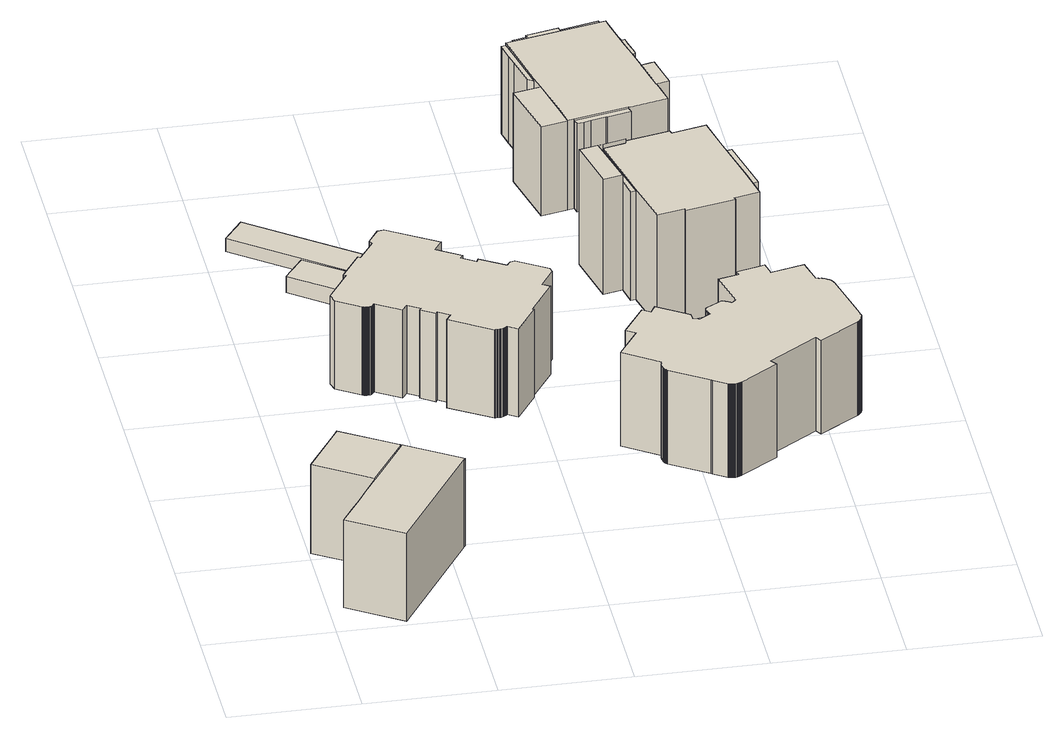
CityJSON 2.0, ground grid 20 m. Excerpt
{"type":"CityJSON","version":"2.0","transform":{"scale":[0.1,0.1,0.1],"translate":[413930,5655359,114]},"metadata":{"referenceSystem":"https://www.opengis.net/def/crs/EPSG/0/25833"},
"CityObjects":{
"building1":{"type":"Building","attributes":{"Gemeindeschluessel":14612000,"Geometrietyp2DReferenz":"3000","function":"31001_9998","roofType":"9999"},"children":["building1-1","building1-2"]},
"building1-1":{"type":"BuildingPart","attributes":{"Dachtyp_tdc":"tdcGableRoof","Dachneigung":37.19,"QualitaetDacherkennung":68,"Geometrietyp2DReferenz":"3000","measuredHeight":17.05,"roofType":"3100"},"parents":["building1"],"geometry":[{"type":"Solid","lod":"1","boundaries":[[[[0,1,2,3,4,5]],[[6,7,8,9,10,11]],[[5,7,6,0]],[[4,8,7,5]],[[3,9,8,4]],[[2,10,9,3]],[[1,11,10,2]],[[0,6,11,1]]]]}]},
"building1-2":{"type":"BuildingPart","attributes":{"Dachtyp_tdc":"tdcHipRoof","Dachneigung":34.79,"QualitaetDacherkennung":68,"Geometrietyp2DReferenz":"3000","measuredHeight":17.01,"roofType":"3200"},"parents":["building1"],"geometry":[{"type":"Solid","lod":"1","boundaries":[[[[12,13,14,15,16,17,18,19,20,21,22,23]],[[24,25,26,27,28,29,30,31,11,10,9,32]],[[23,25,24,12]],[[22,26,25,23]],[[21,27,26,22]],[[20,28,27,21]],[[19,29,28,20]],[[18,30,29,19]],[[17,31,30,18]],[[16,11,31,17]],[[15,10,11,16]],[[14,9,10,15]],[[13,32,9,14]],[[12,24,32,13]]]]}]},
"building2":{"type":"Building","attributes":{"Dachtyp_tdc":"tdcPolyFlatRoof","Gemeindeschluessel":14612000,"Dachneigung":0,"QualitaetDacherkennung":57,"Geometrietyp2DReferenz":"3000","measuredHeight":2.78,"function":"31001_9998","roofType":"1000"},"geometry":[{"type":"Solid","lod":"1","boundaries":[[[[33,34,35,36]],[[37,38,39,40]],[[36,38,37,33]],[[35,39,38,36]],[[34,40,39,35]],[[33,37,40,34]]]]}]},
"building3":{"type":"Building","attributes":{"Dachtyp_tdc":"tdcPolyFlatRoof","Gemeindeschluessel":14612000,"Dachneigung":3.32,"QualitaetDacherkennung":66,"Geometrietyp2DReferenz":"3000","measuredHeight":2.32,"function":"31001_2463","roofType":"2100"},"geometry":[{"type":"Solid","lod":"1","boundaries":[[[[41,42,43,44]],[[45,46,47,48]],[[44,46,45,41]],[[43,47,46,44]],[[42,48,47,43]],[[41,45,48,42]]]]}]},
"building4":{"type":"Building","attributes":{"Dachtyp_tdc":"tdcFreeFormRoof","Gemeindeschluessel":14612000,"Dachneigung":39.27,"QualitaetDacherkennung":32,"Geometrietyp2DReferenz":"3000","measuredHeight":19.17,"function":"31001_9998","roofType":"5000"},"geometry":[{"type":"Solid","lod":"1","boundaries":[[[[49,50,51,52,53,54,55,56,57,58,59,60,61,62,63,64,65,66,67,68,69,70,71,72,73,74,75,76,77,78,79,80,81,82,83,84,85,86,87,88,89,90,91,92,93,94,95,96,97,98,99,100,101,102,103,104,105,106,107,108,109,110,111,112,113,114,115,116,117,118,119,120,121]],[[122,123,124,125,126,127,128,129,130,131,132,133,134,135,136,137,138,139,140,141,142,143,144,145,146,147,148,149,150,151,152,153,154,155,156,157,158,159,160,161,162,163,164,165,166,167,168,169,170,171,172,173,174,175,176,177,178,179,180,181,182,183,184,185,186,187,188,189,190,191,192,193,194]],[[121,123,122,49]],[[120,124,123,121]],[[119,125,124,120]],[[118,126,125,119]],[[117,127,126,118]],[[116,128,127,117]],[[115,129,128,116]],[[114,130,129,115]],[[113,131,130,114]],[[112,132,131,113]],[[111,133,132,112]],[[110,134,133,111]],[[109,135,134,110]],[[108,136,135,109]],[[107,137,136,108]],[[106,138,137,107]],[[105,139,138,106]],[[104,140,139,105]],[[103,141,140,104]],[[102,142,141,103]],[[101,143,142,102]],[[100,144,143,101]],[[99,145,144,100]],[[98,146,145,99]],[[97,147,146,98]],[[96,148,147,97]],[[95,149,148,96]],[[94,150,149,95]],[[93,151,150,94]],[[92,152,151,93]],[[91,153,152,92]],[[90,154,153,91]],[[89,155,154,90]],[[88,156,155,89]],[[87,157,156,88]],[[86,158,157,87]],[[85,159,158,86]],[[84,160,159,85]],[[83,161,160,84]],[[82,162,161,83]],[[81,163,162,82]],[[80,164,163,81]],[[79,165,164,80]],[[78,166,165,79]],[[77,167,166,78]],[[76,168,167,77]],[[75,169,168,76]],[[74,170,169,75]],[[73,171,170,74]],[[72,172,171,73]],[[71,173,172,72]],[[70,174,173,71]],[[69,175,174,70]],[[68,176,175,69]],[[67,177,176,68]],[[66,178,177,67]],[[65,179,178,66]],[[64,180,179,65]],[[63,181,180,64]],[[62,182,181,63]],[[61,183,182,62]],[[60,184,183,61]],[[59,185,184,60]],[[58,186,185,59]],[[57,187,186,58]],[[56,188,187,57]],[[55,189,188,56]],[[54,190,189,55]],[[53,191,190,54]],[[52,192,191,53]],[[51,193,192,52]],[[50,194,193,51]],[[49,122,194,50]]]]}]},
"building5":{"type":"Building","attributes":{"Dachtyp_tdc":"tdcFreeFormRoof","Gemeindeschluessel":14612000,"Dachneigung":1.72,"QualitaetDacherkennung":34,"Geometrietyp2DReferenz":"3000","measuredHeight":19.32,"function":"31001_9998","roofType":"5000"},"geometry":[{"type":"Solid","lod":"1","boundaries":[[[[195,196,197,198,199,200,201,202,203,204,205,206,207,208,209,210,211,212,213,214,215,216,217,218,219,220,221,222,223,224,225,226,227,228,229,230,231,232,233,234,235,236,237,238,239,240,241,242,243,244,245,246,247,248,249,250,251,252,253,254,255,256,257,258,259,260,261,262,263,264,265,266,267,268,269,270,271,272,273,274,275,276,277,278,279,280,281,282,283,284,285,286,287,288,289,290,291,292,293,294,295,296,297,298,299,300,301,302,303,304,305,306,307,308,309,310,311,312,313,314,315,316,317,318,319,320,321,322]],[[323,324,325,326,327,328,329,330,331,332,333,334,335,336,337,338,339,340,341,342,343,344,345,346,347,348,349,350,351,352,353,354,355,356,357,358,359,360,361,362,363,364,365,366,367,368,369,370,371,372,373,374,375,376,377,378,379,380,381,382,383,384,385,386,387,388,389,390,391,392,393,394,395,396,397,398,399,400,401,402,403,404,405,406,407,408,409,410,411,412,413,414,415,416,417,418,419,420,421,422,423,424,425,426,427,428,429,430,431,432,433,434,435,436,437,438,439,440,441,442,443,444,445,446,447,448,449,450]],[[322,324,323,195]],[[321,325,324,322]],[[320,326,325,321]],[[319,327,326,320]],[[318,328,327,319]],[[317,329,328,318]],[[316,330,329,317]],[[315,331,330,316]],[[314,332,331,315]],[[313,333,332,314]],[[312,334,333,313]],[[311,335,334,312]],[[310,336,335,311]],[[309,337,336,310]],[[308,338,337,309]],[[307,339,338,308]],[[306,340,339,307]],[[305,341,340,306]],[[304,342,341,305]],[[303,343,342,304]],[[302,344,343,303]],[[301,345,344,302]],[[300,346,345,301]],[[299,347,346,300]],[[298,348,347,299]],[[297,349,348,298]],[[296,350,349,297]],[[295,351,350,296]],[[294,352,351,295]],[[293,353,352,294]],[[292,354,353,293]],[[291,355,354,292]],[[290,356,355,291]],[[289,357,356,290]],[[288,358,357,289]],[[287,359,358,288]],[[286,360,359,287]],[[285,361,360,286]],[[284,362,361,285]],[[283,363,362,284]],[[282,364,363,283]],[[281,365,364,282]],[[280,366,365,281]],[[279,367,366,280]],[[278,368,367,279]],[[277,369,368,278]],[[276,370,369,277]],[[275,371,370,276]],[[274,372,371,275]],[[273,373,372,274]],[[272,374,373,273]],[[271,375,374,272]],[[270,376,375,271]],[[269,377,376,270]],[[268,378,377,269]],[[267,379,378,268]],[[266,380,379,267]],[[265,381,380,266]],[[264,382,381,265]],[[263,383,382,264]],[[262,384,383,263]],[[261,385,384,262]],[[260,386,385,261]],[[259,387,386,260]],[[258,388,387,259]],[[257,389,388,258]],[[256,390,389,257]],[[255,391,390,256]],[[254,392,391,255]],[[253,393,392,254]],[[252,394,393,253]],[[251,395,394,252]],[[250,396,395,251]],[[249,397,396,250]],[[248,398,397,249]],[[247,399,398,248]],[[246,400,399,247]],[[245,401,400,246]],[[244,402,401,245]],[[243,403,402,244]],[[242,404,403,243]],[[241,405,404,242]],[[240,406,405,241]],[[239,407,406,240]],[[238,408,407,239]],[[237,409,408,238]],[[236,410,409,237]],[[235,411,410,236]],[[234,412,411,235]],[[233,413,412,234]],[[232,414,413,233]],[[231,415,414,232]],[[230,416,415,231]],[[229,417,416,230]],[[228,418,417,229]],[[227,419,418,228]],[[226,420,419,227]],[[225,421,420,226]],[[224,422,421,225]],[[223,423,422,224]],[[222,424,423,223]],[[221,425,424,222]],[[220,426,425,221]],[[219,427,426,220]],[[218,428,427,219]],[[217,429,428,218]],[[216,430,429,217]],[[215,431,430,216]],[[214,432,431,215]],[[213,433,432,214]],[[212,434,433,213]],[[211,435,434,212]],[[210,436,435,211]],[[209,437,436,210]],[[208,438,437,209]],[[207,439,438,208]],[[206,440,439,207]],[[205,441,440,206]],[[204,442,441,205]],[[203,443,442,204]],[[202,444,443,203]],[[201,445,444,202]],[[200,446,445,201]],[[199,447,446,200]],[[198,448,447,199]],[[197,449,448,198]],[[196,450,449,197]],[[195,323,450,196]]]]}]},
"building6":{"type":"Building","attributes":{"Gemeindeschluessel":14612000,"Geometrietyp2DReferenz":"3000","function":"31001_9998","roofType":"9999"},"children":["building6-1","building6-2","building6-3","building6-4"]},
"building6-1":{"type":"BuildingPart","attributes":{"Dachtyp_tdc":"tdcFreeFormRoof","Dachneigung":75.47,"QualitaetDacherkennung":19,"Geometrietyp2DReferenz":"3000","measuredHeight":19.06,"roofType":"5000"},"parents":["building6"],"geometry":[{"type":"Solid","lod":"1","boundaries":[[[[451,452,453,454]],[[455,456,457,458]],[[454,456,455,451]],[[453,457,456,454]],[[452,458,457,453]],[[451,455,458,452]]]]}]},
"building6-2":{"type":"BuildingPart","attributes":{"Dachtyp_tdc":"tdcTentRoof","Dachneigung":10.12,"QualitaetDacherkennung":34,"Geometrietyp2DReferenz":"3000","measuredHeight":19.8,"roofType":"3500"},"parents":["building6"],"geometry":[{"type":"Solid","lod":"1","boundaries":[[[[459,460,461,462,463,464,465,466,467,468,469,470,471,472,473]],[[474,475,476,477,478,455,458,479,480,481,482,483,484,485,486]],[[472,475,474,473]],[[471,476,475,472]],[[470,477,476,471]],[[469,478,477,470]],[[468,455,478,469]],[[467,458,455,468]],[[466,479,458,467]],[[465,480,479,466]],[[464,481,480,465]],[[463,482,481,464]],[[462,483,482,463]],[[461,484,483,462]],[[460,485,484,461]],[[459,486,485,460]],[[473,474,486,459]]]]}]},
"building6-3":{"type":"BuildingPart","attributes":{"Dachtyp_tdc":"tdcPolyFlatRoof","Dachneigung":31.53,"QualitaetDacherkennung":28,"Geometrietyp2DReferenz":"3000","measuredHeight":18.75,"roofType":"2100"},"parents":["building6"],"geometry":[{"type":"Solid","lod":"1","boundaries":[[[[487,488,489,490,491]],[[485,492,493,494,486]],[[491,492,485,487]],[[490,493,492,491]],[[489,494,493,490]],[[488,486,494,489]],[[487,485,486,488]]]]}]},
"building6-4":{"type":"BuildingPart","attributes":{"Dachtyp_tdc":"tdcPolyFlatRoof","Dachneigung":59.17,"QualitaetDacherkennung":48,"Geometrietyp2DReferenz":"3000","measuredHeight":25.6,"roofType":"2100"},"parents":["building6"],"geometry":[{"type":"MultiSurface","lod":"1","boundaries":[[[495,496,495,497,498,499,500,501]],[[486,494,493,502,503,504,486,474]],[[500,493,494,501]],[[499,502,493,500]],[[498,503,502,499]],[[503,498,497,504]],[[486,495,496,474]]]}]},
"building7":{"type":"Building","attributes":{"Gemeindeschluessel":14612000,"Geometrietyp2DReferenz":"3000","function":"31001_9998","roofType":"9999"},"children":["building7-1","building7-2","building7-3","building7-4","building7-5","building7-6","building7-7"]},
"building7-1":{"type":"BuildingPart","attributes":{"Dachtyp_tdc":"tdcGableRoof","Dachneigung":40.53,"QualitaetDacherkennung":48,"Geometrietyp2DReferenz":"3000","measuredHeight":16.58,"roofType":"3100"},"parents":["building7"],"geometry":[{"type":"Solid","lod":"1","boundaries":[[[[505,506,507,508,509,510,511]],[[512,513,514,515,516,517,518]],[[511,512,518,505]],[[510,513,512,511]],[[509,514,513,510]],[[508,515,514,509]],[[507,516,515,508]],[[506,517,516,507]],[[505,518,517,506]]]]}]},
"building7-2":{"type":"BuildingPart","attributes":{"Dachtyp_tdc":"tdcFreeFormRoof","Dachneigung":72.28,"QualitaetDacherkennung":18,"Geometrietyp2DReferenz":"3000","measuredHeight":16.57,"roofType":"5000"},"parents":["building7"],"geometry":[{"type":"Solid","lod":"1","boundaries":[[[[519,520,521,522,523,524,525,526]],[[527,528,529,530,531,532,533,534]],[[526,528,527,519]],[[525,529,528,526]],[[524,530,529,525]],[[523,531,530,524]],[[522,532,531,523]],[[521,533,532,522]],[[520,534,533,521]],[[519,527,534,520]]]]}]},
"building7-3":{"type":"BuildingPart","attributes":{"Dachtyp_tdc":"tdcCutGableRoof","Dachneigung":0.036,"QualitaetDacherkennung":60,"Geometrietyp2DReferenz":"3000","measuredHeight":17.63,"roofType":"9999"},"parents":["building7"],"geometry":[{"type":"Solid","lod":"1","boundaries":[[[[535,536,537,538,539,540,541,542,543,544,505,510,545,546,547,548,549,550]],[[551,552,531,530,553,554,555,513,518,556,557,558,559,560,561,562,563,564]],[[550,552,551,535]],[[549,531,552,550]],[[548,530,531,549]],[[547,553,530,548]],[[546,554,553,547]],[[545,555,554,546]],[[510,513,555,545]],[[505,518,513,510]],[[544,556,518,505]],[[543,557,556,544]],[[542,558,557,543]],[[541,559,558,542]],[[540,560,559,541]],[[539,561,560,540]],[[538,562,561,539]],[[537,563,562,538]],[[536,564,563,537]],[[535,551,564,536]]]]}]},
"building7-4":{"type":"BuildingPart","attributes":{"Dachtyp_tdc":"tdcFreeFormRoof","Dachneigung":67.18,"QualitaetDacherkennung":17,"Geometrietyp2DReferenz":"3000","measuredHeight":17.58,"roofType":"5000"},"parents":["building7"],"geometry":[{"type":"Solid","lod":"1","boundaries":[[[[565,566,567,568]],[[569,563,561,570]],[[568,563,569,565]],[[567,561,563,568]],[[566,570,561,567]],[[565,569,570,566]]]]}]},
"building7-5":{"type":"BuildingPart","attributes":{"Dachtyp_tdc":"tdcGableRoof","Dachneigung":48.22,"QualitaetDacherkennung":9,"Geometrietyp2DReferenz":"3000","measuredHeight":17.67,"roofType":"3100"},"parents":["building7"],"geometry":[{"type":"Solid","lod":"1","boundaries":[[[[571,572,573,574,575,576,577,578,579,580]],[[581,582,560,583,559,558,584,585,586,587]],[[580,582,581,571]],[[579,560,582,580]],[[578,583,560,579]],[[577,559,583,578]],[[576,558,559,577]],[[575,584,558,576]],[[574,585,584,575]],[[573,586,585,574]],[[572,587,586,573]],[[571,581,587,572]]]]}]},
"building7-6":{"type":"BuildingPart","attributes":{"Dachtyp_tdc":"tdcFreeFormRoof","Dachneigung":51.35,"QualitaetDacherkennung":26,"Geometrietyp2DReferenz":"3000","measuredHeight":15.01,"roofType":"5000"},"parents":["building7"],"geometry":[{"type":"Solid","lod":"1","boundaries":[[[[588,589,590,591,592,593,594]],[[595,596,597,598,552,564,599]],[[594,596,595,588]],[[593,597,596,594]],[[592,598,597,593]],[[591,552,598,592]],[[590,564,552,591]],[[589,599,564,590]],[[588,595,599,589]]]]}]},
"building7-7":{"type":"BuildingPart","attributes":{"Dachtyp_tdc":"tdcCutGableRoof","Dachneigung":63.64,"QualitaetDacherkennung":23,"Geometrietyp2DReferenz":"3000","measuredHeight":16.19,"roofType":"9999"},"parents":["building7"],"geometry":[{"type":"Solid","lod":"1","boundaries":[[[[600,601,602,603,604,605,606,607,608,609,610,611,612]],[[530,613,614,615,616,617,618,619,620,621,554,622,623]],[[611,613,530,612]],[[610,614,613,611]],[[609,615,614,610]],[[608,616,615,609]],[[607,617,616,608]],[[606,618,617,607]],[[605,619,618,606]],[[604,620,619,605]],[[603,621,620,604]],[[602,554,621,603]],[[601,622,554,602]],[[600,623,622,601]],[[612,530,623,600]]]]}]}
},
"vertices":[
[3,218,152],[87,164,152],[141,247,152],[139,249,152],[57,301,152],[49,289,152],[3,218,1],[49,289,1],[57,301,1],[139,249,1],[141,247,1],[87,164,1],
[141,252,150],[140,250,150],[139,249,150],[141,247,150],[87,164,150],[68,135,150],[54,112,150],[40,91,150],[22,64,150],[105,10,150],[224,194,150],[226,197,150],[141,252,1],[226,197,1],[224,194,1],[105,10,1],[22,64,1],[40,91,1],[54,112,1],[68,135,1],[140,250,1],
[99,920,32],[164,871,32],[194,912,32],[129,960,32],[99,920,4],[129,960,4],[194,912,4],[164,871,4],
[34,1047,26],[202,919,26],[233,959,26],[64,1087,26],[34,1047,4],[64,1087,4],[233,959,4],[202,919,4],
[351,534,154],[366,524,154],[398,572,154],[396,574,154],[433,630,154],[422,637,154],[443,669,154],[441,678,154],[395,708,154],[388,706,154],[382,698,154],[344,722,154],[341,716,154],[320,730,154],[324,736,154],[288,759,154],[300,778,154],[225,826,154],[215,824,154],[198,799,154],[201,792,154],[178,758,154],[174,760,154],[144,715,154],[148,713,154],[115,663,154],[119,648,154],[155,625,154],[156,625,154],[157,624,154],[158,623,154],[159,623,154],[160,623,154],[161,623,154],[162,623,154],[163,623,154],[164,623,154],[165,623,154],[166,623,154],[167,623,154],[167,624,154],[168,624,154],[169,624,154],[170,625,154],[171,626,154],[172,627,154],[172,628,154],[173,628,154],[173,629,154],[174,630,154],[211,606,154],[219,617,154],[238,605,154],[235,601,154],[257,587,154],[259,591,154],[277,580,154],[269,568,154],[332,528,154],[333,528,154],[335,528,154],[336,528,154],[337,528,154],[339,528,154],[340,528,154],[341,528,154],[344,529,154],[345,529,154],[346,530,154],[347,530,154],[348,531,154],[349,532,154],[350,533,154],[351,534,4],[350,533,4],[349,532,4],[348,531,4],[347,530,4],[346,530,4],[345,529,4],[344,529,4],[341,528,4],[340,528,4],[339,528,4],[337,528,4],[336,528,4],[335,528,4],[333,528,4],[332,528,4],[269,568,4],[277,580,4],[259,591,4],[257,587,4],[235,601,4],[238,605,4],[219,617,4],[211,606,4],[174,630,4],[173,629,4],[173,628,4],[172,628,4],[172,627,4],[171,626,4],[170,625,4],[169,624,4],[168,624,4],[167,624,4],[167,623,4],[166,623,4],[165,623,4],[164,623,4],[163,623,4],[162,623,4],[161,623,4],[160,623,4],[159,623,4],[158,623,4],[157,624,4],[156,625,4],[155,625,4],[119,648,4],[115,663,4],[148,713,4],[144,715,4],[174,760,4],[178,758,4],[201,792,4],[198,799,4],[215,824,4],[225,826,4],[300,778,4],[288,759,4],[324,736,4],[320,730,4],[341,716,4],[344,722,4],[382,698,4],[388,706,4],[395,708,4],[441,678,4],[443,669,4],[422,637,4],[433,630,4],[396,574,4],[398,572,4],[366,524,4],
[812,566,163],[811,566,163],[801,606,163],[750,594,163],[745,616,163],[739,614,163],[701,605,163],[703,597,163],[672,590,163],[686,529,163],[679,523,163],[678,524,163],[677,525,163],[676,526,163],[674,527,163],[673,528,163],[671,528,163],[670,529,163],[668,529,163],[667,530,163],[665,530,163],[664,530,163],[640,516,163],[640,515,163],[639,514,163],[639,512,163],[639,511,163],[639,510,163],[639,508,163],[640,507,163],[640,505,163],[640,504,163],[641,503,163],[642,502,163],[642,500,163],[643,499,163],[626,488,163],[616,491,163],[615,502,163],[600,512,163],[568,533,163],[560,520,163],[548,528,163],[514,477,163],[528,467,163],[496,419,163],[549,383,163],[549,381,163],[549,379,163],[548,377,163],[548,376,163],[548,374,163],[548,372,163],[549,370,163],[549,369,163],[549,367,163],[549,366,163],[550,365,163],[550,364,163],[550,363,163],[551,362,163],[552,361,163],[552,360,163],[553,359,163],[554,358,163],[611,321,163],[613,319,163],[633,306,163],[634,305,163],[636,305,163],[637,305,163],[638,304,163],[639,304,163],[641,304,163],[642,304,163],[643,304,163],[644,304,163],[646,304,163],[647,304,163],[648,305,163],[649,305,163],[651,306,163],[652,307,163],[653,307,163],[654,308,163],[712,346,163],[705,356,163],[781,407,163],[787,398,163],[848,438,163],[849,439,163],[850,439,163],[851,440,163],[852,441,163],[853,442,163],[853,443,163],[854,444,163],[855,445,163],[855,447,163],[856,448,163],[856,449,163],[856,450,163],[857,452,163],[857,453,163],[857,454,163],[857,455,163],[857,457,163],[856,458,163],[856,459,163],[854,469,163],[835,550,163],[834,551,163],[834,553,163],[833,554,163],[832,556,163],[831,557,163],[830,558,163],[829,559,163],[827,560,163],[826,561,163],[825,562,163],[823,563,163],[822,564,163],[820,564,163],[819,565,163],[817,565,163],[815,565,163],[814,566,163],[812,566,4],[814,566,4],[815,565,4],[817,565,4],[819,565,4],[820,564,4],[822,564,4],[823,563,4],[825,562,4],[826,561,4],[827,560,4],[829,559,4],[830,558,4],[831,557,4],[832,556,4],[833,554,4],[834,553,4],[834,551,4],[835,550,4],[854,469,4],[856,459,4],[856,458,4],[857,457,4],[857,455,4],[857,454,4],[857,453,4],[857,452,4],[856,450,4],[856,449,4],[856,448,4],[855,447,4],[855,445,4],[854,444,4],[853,443,4],[853,442,4],[852,441,4],[851,440,4],[850,439,4],[849,439,4],[848,438,4],[787,398,4],[781,407,4],[705,356,4],[712,346,4],[654,308,4],[653,307,4],[652,307,4],[651,306,4],[649,305,4],[648,305,4],[647,304,4],[646,304,4],[644,304,4],[643,304,4],[642,304,4],[641,304,4],[639,304,4],[638,304,4],[637,305,4],[636,305,4],[634,305,4],[633,306,4],[613,319,4],[611,321,4],[554,358,4],[553,359,4],[552,360,4],[552,361,4],[551,362,4],[550,363,4],[550,364,4],[550,365,4],[549,366,4],[549,367,4],[549,369,4],[549,370,4],[548,372,4],[548,374,4],[548,376,4],[548,377,4],[549,379,4],[549,381,4],[549,383,4],[496,419,4],[528,467,4],[514,477,4],[548,528,4],[560,520,4],[568,533,4],[600,512,4],[615,502,4],[616,491,4],[626,488,4],[643,499,4],[642,500,4],[642,502,4],[641,503,4],[640,504,4],[640,505,4],[640,507,4],[639,508,4],[639,510,4],[639,511,4],[639,512,4],[639,514,4],[640,515,4],[640,516,4],[664,530,4],[665,530,4],[667,530,4],[668,529,4],[670,529,4],[671,528,4],[673,528,4],[674,527,4],[676,526,4],[677,525,4],[678,524,4],[679,523,4],[686,529,4],[672,590,4],[703,597,4],[701,605,4],[739,614,4],[745,616,4],[750,594,4],[801,606,4],[811,566,4],
[735,910,176],[756,816,176],[774,820,176],[753,914,176],[735,910,4],[753,914,4],[774,820,4],[756,816,4],
[566,926,192],[592,808,192],[609,733,192],[651,742,192],[652,737,192],[728,753,192],[727,758,192],[766,767,192],[756,816,192],[735,910,192],[724,961,192],[671,949,192],[669,955,192],[600,940,192],[601,934,192],[601,934,4],[600,940,4],[669,955,4],[671,949,4],[724,961,4],[766,767,4],[727,758,4],[728,753,4],[652,737,4],[651,742,4],[609,733,4],[592,808,4],[566,926,4],
[592,808,189],[566,926,189],[558,924,189],[578,838,189],[584,807,189],[584,807,4],[578,838,4],[558,924,4],
[566,926,199],[601,934,199],[558,925,199],[529,918,199],[548,831,199],[578,838,199],[558,924,199],[548,831,4],[529,918,4],[558,925,4],
[685,1144,155],[705,1148,155],[700,1171,155],[693,1203,155],[689,1202,155],[673,1198,155],[680,1166,155],[680,1166,3],[673,1198,3],[689,1202,3],[693,1203,3],[700,1171,3],[705,1148,3],[685,1144,3],
[579,1345,139],[529,1334,139],[530,1329,139],[507,1324,139],[513,1298,139],[645,1326,139],[639,1353,139],[580,1339,139],[579,1345,3],[580,1339,3],[639,1353,3],[645,1326,3],[513,1298,3],[507,1324,3],[530,1329,3],[529,1334,3],
[495,1282,155],[514,1191,155],[520,1168,155],[535,1098,155],[541,1069,155],[551,1071,155],[634,1089,155],[634,1088,155],[694,1102,155],[688,1130,155],[665,1235,155],[659,1259,155],[647,1314,155],[645,1326,155],[513,1298,155],[492,1294,155],[495,1282,3],[492,1294,3],[647,1314,3],[659,1259,3],[665,1235,3],[688,1130,3],[694,1102,3],[634,1088,3],[634,1089,3],[551,1071,3],[541,1069,3],[535,1098,3],[520,1168,3],[514,1191,3],
[478,1159,154],[500,1060,154],[541,1069,154],[520,1168,154],[478,1159,3],[500,1060,3],
[563,1063,153],[575,1066,153],[598,1071,153],[600,1071,153],[636,1079,153],[634,1088,153],[634,1089,153],[598,1081,153],[551,1071,153],[553,1061,153],[563,1063,3],[553,1061,3],[598,1081,3],[636,1079,3],[600,1071,3],[598,1071,3],[575,1066,3],
[495,1245,151],[505,1196,151],[514,1191,151],[492,1294,151],[485,1292,151],[486,1287,151],[491,1263,151],[495,1245,3],[491,1263,3],[486,1287,3],[485,1292,3],[505,1196,3],
[652,1293,131],[657,1268,131],[659,1259,131],[675,1262,131],[674,1268,131],[678,1269,131],[678,1273,131],[672,1297,131],[670,1309,131],[665,1308,131],[663,1315,131],[648,1312,131],[645,1326,131],[648,1312,3],[663,1315,3],[665,1308,3],[670,1309,3],[672,1297,3],[678,1273,3],[678,1269,3],[674,1268,3],[675,1262,3],[657,1268,3],[652,1293,3]
]}
